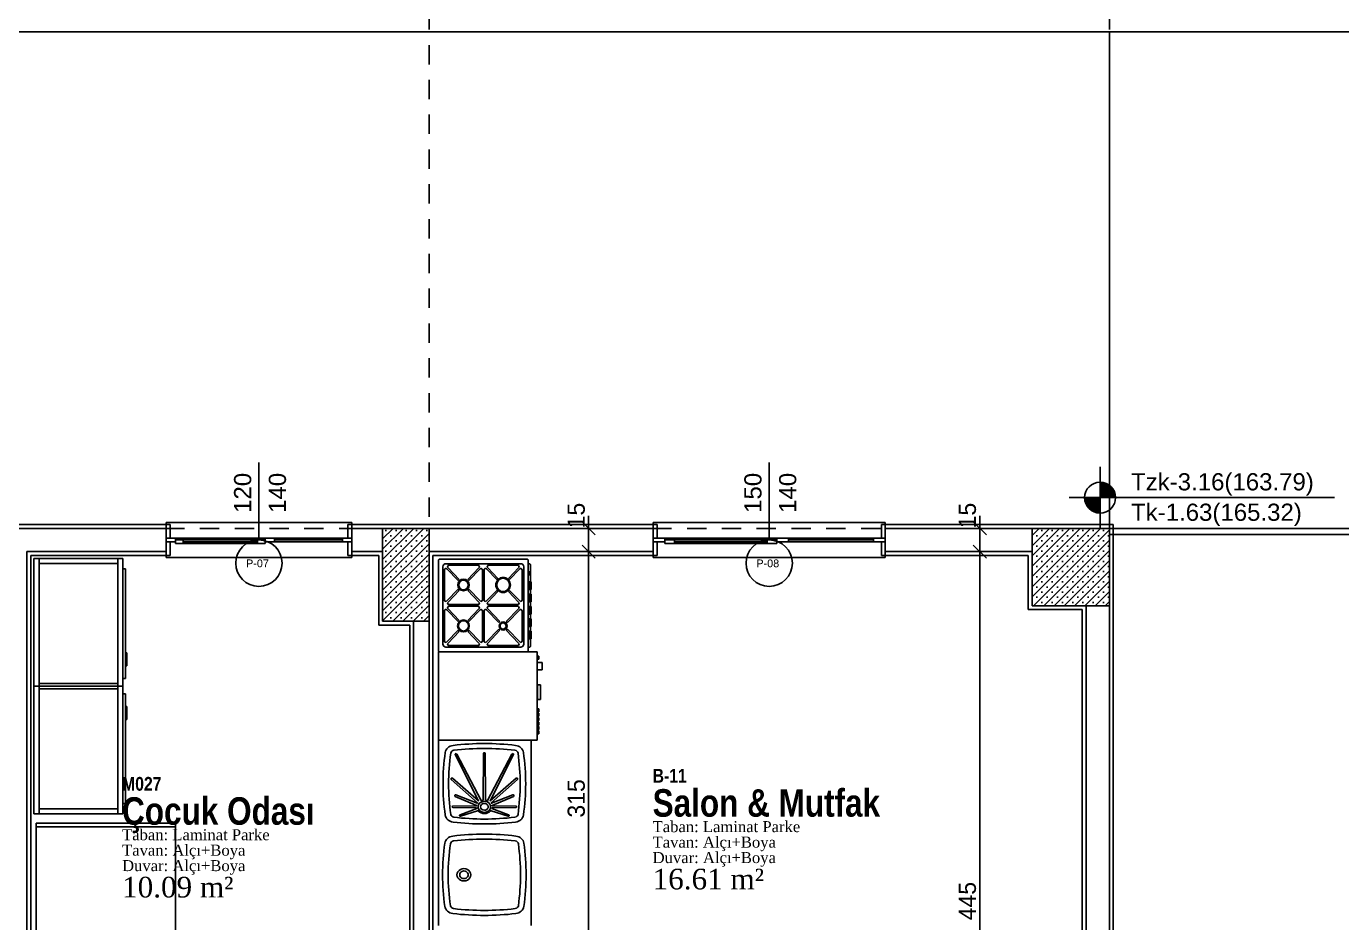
# Model space of a CAD drawing. Header units: metres. Extents: x -220 to 294, y -29 to 18.
# Drawn here: x -106.04 to -97.53, y 5.95 to 11.75 of the extents above; entities that cross this region are included whole.
import ezdxf

# ---------------------------------------------------------------- set-up
doc = ezdxf.new("R2010")
doc.units = ezdxf.units.M
doc.header["$MEASUREMENT"] = 0
doc.linetypes.add('HIDDEN2', pattern=[0.1875, 0.125, -0.0625])
for name, color, linetype in [('Aks', 7, 'Continuous'), ('Cizgi', 7, 'Continuous'), ('Duvar', 7, 'Continuous'), ('Kapi_Pencere', 7, 'Continuous'), ('Kolon', 7, 'Continuous'), ('Korkuluk', 7, 'Continuous'), ('Kutuphane', 7, 'Continuous'), ('Mahal', 7, 'Continuous'), ('Mahal_Kenari', 7, 'Continuous'), ('Olculendirme', 7, 'Continuous'), ('Standart', 7, 'Continuous')]:
    doc.layers.add(name, color=color, linetype=linetype)
doc.styles.add('arial_1_18', font='arial.ttf', dxfattribs={"height": 0.2})
doc.styles.add('comic sans ms_1_18', font='comic.ttf', dxfattribs={"height": 0.2})
doc.styles.add('swis721 cn btbold_1_18', font='swisscb.ttf', dxfattribs={"height": 0.2})
doc.styles.add('times new roman tur_1_18', font='times.ttf', dxfattribs={"height": 0.2})

msp = doc.modelspace()

# ---------------------------------------------------------------- hatches: boundary and pattern name
at = {"layer": 'Kolon', "linetype": 'Continuous', "lineweight": -3}
h = msp.add_hatch(dxfattribs=at)
h.set_pattern_fill('SACNCR', color=47, scale=0.5, style=0)
h.paths.add_polyline_path([(-103.433, 7.9), (-103.733, 7.9), (-103.733, 8.5), (-103.433, 8.5)])
h = msp.add_hatch(dxfattribs=at)
h.set_pattern_fill('SACNCR', color=47, scale=0.5, style=0)
h.paths.add_polyline_path([(-99.0342, 8.5), (-99.0342, 8), (-99.5342, 8), (-99.5342, 8.5)])
at = {"layer": 'Standart', "linetype": 'Continuous', "lineweight": -3}
for points in [[(-98.9941, 8.6988), (-98.9948, 8.71), (-98.9967, 8.7211), (-98.9998, 8.7319), (-99.004, 8.7422), (-99.0095, 8.752), (-99.016, 8.7612), (-99.0234, 8.7695), (-99.0318, 8.777), (-99.0409, 8.7835), (-99.0508, 8.7889), (-99.0611, 8.7932), (-99.0719, 8.7963), (-99.0829, 8.7982), (-99.0941, 8.7988), (-99.0941, 8.6988)], [(-99.1941, 8.6988), (-99.1935, 8.6876), (-99.1916, 8.6766), (-99.1885, 8.6658), (-99.1842, 8.6554), (-99.1788, 8.6456), (-99.1723, 8.6365), (-99.1649, 8.6281), (-99.1565, 8.6206), (-99.1473, 8.6142), (-99.1375, 8.6087), (-99.1272, 8.6044), (-99.1164, 8.6013), (-99.1053, 8.5995), (-99.0941, 8.5988), (-99.0941, 8.6988)]]:
    msp.add_hatch(color=216, dxfattribs=at).paths.add_polyline_path(points)

# ---------------------------------------------------------------- linework, layer by layer
at = {"layer": 'Aks', "color": 248, "linetype": 'HIDDEN2', "lineweight": -3}
for points in [[(-103.433, -3.575), (-103.433, 12.0099)], [(-99.0342, -3.575), (-99.0342, 12.0099)], [(-114.1398, 8.5), (-94.6957, 8.5)]]:
    msp.add_lwpolyline(points, dxfattribs=at)
at = {"layer": 'Cizgi', "color": 118, "linetype": 'Continuous', "lineweight": -3}
msp.add_lwpolyline([(-99.0342, 8.5), (-94.5966, 8.5)], dxfattribs=at)
at = {"layer": 'Duvar', "color": 166, "linetype": 'Continuous', "lineweight": -3}
for points in [[(-113.183, 11.7099), (-99.0342, 11.7099)], [(-99.0342, 11.7099), (-94.8466, 11.7099)], [(-106.183, 8.5), (-105.133, 8.5)], [(-105.133, 8.5), (-105.133, 8.35)], [(-103.933, 8.5), (-103.733, 8.5)], [(-103.933, 8.35), (-103.933, 8.5)], [(-103.433, 8.5), (-101.9836, 8.5)], [(-101.9836, 8.5), (-101.9836, 8.35)], [(-100.4836, 8.5), (-99.5342, 8.5)], [(-100.4836, 8.35), (-100.4836, 8.5)], [(-106.033, 4.5), (-106.033, 8.35)], [(-106.033, 8.35), (-105.133, 8.35)], [(-103.933, 8.35), (-103.733, 8.35)], [(-103.433, 8.35), (-101.9836, 8.35)], [(-100.4836, 8.35), (-99.5342, 8.35)], [(-99.1842, 3.9), (-99.1842, 8)], [(-99.0342, 3.8), (-99.0342, 8)], [(-103.533, 5.05), (-103.533, 7.9)], [(-103.433, 5.2), (-103.433, 7.9)]]:
    msp.add_lwpolyline(points, dxfattribs=at)
at = {"layer": 'Duvar', "color": 187, "linetype": 'Continuous', "lineweight": -3}
for points in [[(-105.133, 8.525), (-106.183, 8.525)], [(-105.133, 8.525), (-105.108, 8.525)], [(-105.108, 8.525), (-105.108, 8.4363)], [(-103.933, 8.525), (-103.958, 8.525)], [(-103.958, 8.525), (-103.958, 8.4363)], [(-103.7581, 8.525), (-103.933, 8.525)], [(-101.9836, 8.525), (-103.4079, 8.525)], [(-101.9836, 8.525), (-101.9586, 8.525)], [(-101.9586, 8.525), (-101.9586, 8.4363)], [(-100.4836, 8.525), (-100.5086, 8.525)], [(-100.5086, 8.525), (-100.5086, 8.4363)], [(-99.5593, 8.525), (-100.4836, 8.525)], [(-105.108, 8.325), (-105.108, 8.4138)], [(-103.958, 8.325), (-103.958, 8.4138)], [(-101.9586, 8.325), (-101.9586, 8.4138)], [(-100.5086, 8.325), (-100.5086, 8.4138)], [(-106.008, 4.525), (-106.008, 8.325)], [(-106.008, 8.325), (-105.133, 8.325)], [(-105.133, 8.325), (-105.108, 8.325)], [(-103.933, 8.325), (-103.958, 8.325)], [(-103.933, 8.325), (-103.7581, 8.325)], [(-103.4079, 8.325), (-101.9836, 8.325)], [(-101.9836, 8.325), (-101.9586, 8.325)], [(-100.4836, 8.325), (-100.5086, 8.325)], [(-100.4836, 8.325), (-99.5593, 8.325)], [(-99.2092, 7.9749), (-99.2092, 3.925)], [(-99.0092, 3.8), (-99.0092, 7.9749)], [(-103.558, 7.8749), (-103.558, 5.05)], [(-103.408, 5.225), (-103.408, 7.8749)]]:
    msp.add_lwpolyline(points, dxfattribs=at)
at = {"layer": 'Kapi_Pencere', "color": 98, "linetype": 'Continuous', "lineweight": -3}
for points in [[(-104.533, 8.925), (-104.533, 8.425)], [(-101.2336, 8.925), (-101.2336, 8.425)], [(-105.133, 8.4363), (-105.133, 8.5375)], [(-105.133, 8.5375), (-103.933, 8.5375)], [(-103.933, 8.4363), (-103.933, 8.5375)], [(-101.9836, 8.4363), (-101.9836, 8.5375)], [(-101.9836, 8.5375), (-100.4836, 8.5375)], [(-100.4836, 8.4363), (-100.4836, 8.5375)], [(-105.133, 8.4363), (-105.073, 8.4363)], [(-105.133, 8.4138), (-105.133, 8.4363)], [(-105.073, 8.4363), (-104.493, 8.4363)], [(-105.073, 8.425), (-105.073, 8.4363)], [(-105.073, 8.4363), (-105.073, 8.4138)], [(-105.073, 8.4138), (-105.073, 8.425)], [(-105.073, 8.425), (-105.023, 8.425)], [(-105.073, 8.4025), (-105.073, 8.425)], [(-105.023, 8.425), (-104.543, 8.425)], [(-105.023, 8.4175), (-105.023, 8.425)], [(-105.023, 8.425), (-105.023, 8.4025)], [(-104.543, 8.425), (-104.493, 8.425)], [(-104.543, 8.4175), (-104.543, 8.425)], [(-104.543, 8.425), (-104.543, 8.4025)], [(-104.493, 8.4363), (-104.433, 8.4363)], [(-104.493, 8.425), (-104.493, 8.4363)], [(-104.493, 8.4363), (-104.493, 8.4138)], [(-104.493, 8.4138), (-104.493, 8.425)], [(-104.493, 8.4025), (-104.493, 8.425)], [(-104.433, 8.4363), (-103.993, 8.4363)], [(-104.433, 8.4325), (-104.433, 8.4363)], [(-104.433, 8.4138), (-104.433, 8.4363)], [(-104.433, 8.4325), (-104.433, 8.4175)], [(-104.433, 8.425), (-103.993, 8.425)], [(-103.993, 8.4363), (-103.933, 8.4363)], [(-103.993, 8.4325), (-103.993, 8.4363)], [(-103.993, 8.4363), (-103.993, 8.4138)], [(-103.993, 8.4175), (-103.993, 8.4325)], [(-103.933, 8.4138), (-103.933, 8.4363)], [(-101.9836, 8.4363), (-101.9086, 8.4363)], [(-101.9836, 8.4138), (-101.9836, 8.4363)], [(-101.9086, 8.4363), (-101.1836, 8.4363)], [(-101.9086, 8.425), (-101.9086, 8.4363)], [(-101.9086, 8.4363), (-101.9086, 8.4138)], [(-101.9086, 8.4138), (-101.9086, 8.425)], [(-101.9086, 8.425), (-101.8461, 8.425)], [(-101.9086, 8.4025), (-101.9086, 8.425)], [(-101.8461, 8.425), (-101.2461, 8.425)], [(-101.8461, 8.4175), (-101.8461, 8.425)], [(-101.8461, 8.425), (-101.8461, 8.4025)], [(-101.2461, 8.425), (-101.1836, 8.425)], [(-101.2461, 8.4175), (-101.2461, 8.425)], [(-101.2461, 8.425), (-101.2461, 8.4025)], [(-101.1836, 8.4363), (-101.1086, 8.4363)], [(-101.1836, 8.425), (-101.1836, 8.4363)], [(-101.1836, 8.4363), (-101.1836, 8.4138)], [(-101.1836, 8.4138), (-101.1836, 8.425)], [(-101.1836, 8.4025), (-101.1836, 8.425)], [(-101.1086, 8.4363), (-100.5586, 8.4363)], [(-101.1086, 8.4325), (-101.1086, 8.4363)], [(-101.1086, 8.4138), (-101.1086, 8.4363)], [(-101.1086, 8.4325), (-101.1086, 8.4175)], [(-101.1086, 8.425), (-100.5586, 8.425)], [(-100.5586, 8.4363), (-100.4836, 8.4363)], [(-100.5586, 8.4325), (-100.5586, 8.4363)], [(-100.5586, 8.4363), (-100.5586, 8.4138)], [(-100.5586, 8.4175), (-100.5586, 8.4325)], [(-100.4836, 8.4138), (-100.4836, 8.4363)], [(-105.133, 8.4138), (-105.073, 8.4138)], [(-105.133, 8.3125), (-105.133, 8.4138)], [(-105.073, 8.4025), (-105.073, 8.4138)], [(-105.073, 8.4025), (-105.023, 8.4025)], [(-105.023, 8.41), (-105.023, 8.4175)], [(-105.023, 8.4138), (-104.543, 8.4138)], [(-105.023, 8.4025), (-105.023, 8.41)], [(-105.023, 8.4025), (-104.543, 8.4025)], [(-104.543, 8.4175), (-104.543, 8.41)], [(-104.543, 8.4025), (-104.543, 8.41)], [(-104.543, 8.4025), (-104.493, 8.4025)], [(-104.493, 8.4138), (-104.433, 8.4138)], [(-104.493, 8.4025), (-104.493, 8.4138)], [(-104.433, 8.4138), (-104.433, 8.4175)], [(-104.433, 8.4138), (-103.993, 8.4138)], [(-103.993, 8.4138), (-103.993, 8.4175)], [(-103.993, 8.4138), (-103.933, 8.4138)], [(-103.933, 8.3125), (-103.933, 8.4138)], [(-101.9836, 8.4138), (-101.9086, 8.4138)], [(-101.9836, 8.3125), (-101.9836, 8.4138)], [(-101.9086, 8.4025), (-101.9086, 8.4138)], [(-101.9086, 8.4025), (-101.8461, 8.4025)], [(-101.8461, 8.41), (-101.8461, 8.4175)], [(-101.8461, 8.4138), (-101.2461, 8.4138)], [(-101.8461, 8.4025), (-101.8461, 8.41)], [(-101.8461, 8.4025), (-101.2461, 8.4025)], [(-101.2461, 8.4175), (-101.2461, 8.41)], [(-101.2461, 8.4025), (-101.2461, 8.41)], [(-101.2461, 8.4025), (-101.1836, 8.4025)], [(-101.1836, 8.4138), (-101.1086, 8.4138)], [(-101.1836, 8.4025), (-101.1836, 8.4138)], [(-101.1086, 8.4138), (-101.1086, 8.4175)], [(-101.1086, 8.4138), (-100.5586, 8.4138)], [(-100.5586, 8.4138), (-100.5586, 8.4175)], [(-100.5586, 8.4138), (-100.4836, 8.4138)], [(-100.4836, 8.3125), (-100.4836, 8.4138)], [(-105.133, 8.3125), (-103.933, 8.3125)], [(-101.9836, 8.3125), (-100.4836, 8.3125)]]:
    msp.add_lwpolyline(points, dxfattribs=at)
for centre in [(-104.533, 8.275), (-101.2336, 8.275)]:
    msp.add_circle(centre, 0.15, dxfattribs=at)
at = {"layer": 'Kolon', "color": 187, "linetype": 'Continuous', "lineweight": -3}
for points in [[(-103.7581, 8.5251), (-103.4079, 8.5251)], [(-103.7581, 8.525), (-103.7581, 8.5251)], [(-103.4079, 8.5251), (-103.4079, 8.525)], [(-99.5593, 8.5251), (-99.0091, 8.5251)], [(-99.5593, 8.525), (-99.5593, 8.5251)], [(-99.0091, 8.5251), (-99.0091, 7.9749)], [(-103.7581, 7.8749), (-103.7581, 8.325)], [(-103.4079, 8.325), (-103.4079, 7.8749)], [(-99.5593, 7.9749), (-99.5593, 8.325)], [(-99.2092, 7.9749), (-99.5593, 7.9749)], [(-99.0091, 7.9749), (-99.0092, 7.9749)], [(-103.558, 7.8749), (-103.7581, 7.8749)], [(-103.4079, 7.8749), (-103.408, 7.8749)]]:
    msp.add_lwpolyline(points, dxfattribs=at)
at = {"layer": 'Kolon', "color": 177, "linetype": 'Continuous', "lineweight": -3}
for points in [[(-103.733, 7.9), (-103.733, 8.5)], [(-103.733, 8.5), (-103.433, 8.5)], [(-103.433, 8.5), (-103.433, 7.9)], [(-99.5342, 8), (-99.5342, 8.5)], [(-99.5342, 8.5), (-99.0342, 8.5)], [(-99.0342, 8.5), (-99.0342, 8)], [(-99.0342, 8), (-99.5342, 8)], [(-103.433, 7.9), (-103.733, 7.9)]]:
    msp.add_lwpolyline(points, dxfattribs=at)
at = {"layer": 'Korkuluk', "color": 97, "linetype": 'Continuous', "lineweight": -3}
for points in [[(-99.0342, 8.5), (-95.6716, 8.5)], [(-99.0342, 8.46), (-99.0342, 8.5)], [(-99.0342, 8.46), (-95.6716, 8.46)]]:
    msp.add_lwpolyline(points, dxfattribs=at)
at = {"layer": 'Kutuphane', "color": 253, "linetype": 'Continuous', "lineweight": -3}
for points in [[(-105.9548, 8.3048), (-105.9877, 8.3048)], [(-105.9877, 8.3048), (-105.9877, 7.4798)], [(-105.4452, 8.3048), (-105.9548, 8.3048)], [(-105.9548, 8.3048), (-105.9548, 8.2718)], [(-105.9548, 8.3048), (-105.9548, 7.4798)], [(-105.4452, 8.2718), (-105.9548, 8.2718)], [(-105.9548, 7.4963), (-105.9548, 8.2718)], [(-105.4452, 8.2718), (-105.4452, 8.3048)], [(-105.4452, 7.4798), (-105.4452, 8.3048)], [(-105.4124, 8.3048), (-105.4452, 8.3048)], [(-105.4452, 8.2718), (-105.4452, 7.4963)], [(-105.4124, 7.4798), (-105.4124, 8.3048)], [(-103.3725, 8.2967), (-103.3677, 8.3017)], [(-103.3725, 7.7067), (-103.3725, 8.2967)], [(-103.3677, 8.3017), (-102.7967, 8.3017)], [(-103.3435, 7.7517), (-103.3435, 8.2517)], [(-103.3241, 8.2717), (-102.8403, 8.2717)], [(-103.3036, 8.2617), (-103.1172, 8.2617)], [(-103.0471, 8.2617), (-102.8608, 8.2617)], [(-102.8209, 7.7517), (-102.8209, 8.2517)], [(-102.7967, 8.3017), (-102.7919, 8.2967)], [(-102.7919, 7.7067), (-102.7919, 8.2967)], [(-102.7919, 8.2717), (-102.7814, 8.2717)], [(-102.7765, 8.2667), (-102.7814, 8.2717)], [(-102.7765, 8.1548), (-102.7765, 8.2667)], [(-105.3959, 8.2388), (-105.4124, 8.2388)], [(-105.4124, 8.2388), (-105.4124, 7.5293)], [(-105.3959, 7.5293), (-105.3959, 8.2388)], [(-103.3338, 8.0379), (-103.3338, 8.2305)], [(-103.2446, 8.1625), (-103.3173, 8.2376)], [(-103.2378, 8.1696), (-103.3104, 8.2447)], [(-103.2378, 8.1696), (-103.2446, 8.1625)], [(-103.1104, 8.2447), (-103.183, 8.1696)], [(-103.1762, 8.1625), (-103.183, 8.1696)], [(-103.1035, 8.2376), (-103.1762, 8.1625)], [(-103.087, 8.0379), (-103.087, 8.2305)], [(-103.0774, 8.0379), (-103.0774, 8.2305)], [(-102.995, 8.1696), (-103.0608, 8.2376)], [(-102.9882, 8.1767), (-103.054, 8.2447)], [(-102.995, 8.1696), (-102.9882, 8.1767)], [(-102.9197, 8.1767), (-102.8539, 8.2447)], [(-102.9129, 8.1696), (-102.9197, 8.1767)], [(-102.9129, 8.1696), (-102.8471, 8.2376)], [(-102.8306, 8.0379), (-102.8306, 8.2305)], [(-102.7919, 8.2198), (-102.7814, 8.2198)], [(-102.7919, 8.1998), (-102.7814, 8.1998)], [(-102.7814, 8.1998), (-102.7814, 8.2198)], [(-103.2446, 8.1059), (-103.3173, 8.0309)], [(-103.2378, 8.0989), (-103.3104, 8.0238)], [(-103.2378, 8.0989), (-103.2446, 8.1059)], [(-103.1762, 8.1059), (-103.183, 8.0989)], [(-103.1104, 8.0238), (-103.183, 8.0989)], [(-103.1035, 8.0309), (-103.1762, 8.1059)], [(-103.0608, 8.0309), (-102.995, 8.0989)], [(-103.054, 8.0238), (-102.9882, 8.0918)], [(-102.9882, 8.0918), (-102.995, 8.0989)], [(-102.9197, 8.0918), (-102.9129, 8.0989)], [(-102.8539, 8.0238), (-102.9197, 8.0918)], [(-102.8471, 8.0309), (-102.9129, 8.0989)], [(-102.7919, 8.1548), (-102.7725, 8.1548)], [(-102.7919, 8.1048), (-102.7725, 8.1048)], [(-102.787, 8.1048), (-102.787, 8.1548)], [(-102.7822, 8.1048), (-102.7822, 8.1548)], [(-102.7765, 8.0748), (-102.7765, 8.1048)], [(-102.7725, 8.1048), (-102.7725, 8.1548)], [(-103.3036, 8.0067), (-103.1172, 8.0067)], [(-103.3036, 7.9967), (-103.1172, 7.9967)], [(-103.0471, 8.0067), (-102.8608, 8.0067)], [(-103.0471, 7.9967), (-102.8608, 7.9967)], [(-102.7919, 8.0748), (-102.7725, 8.0748)], [(-102.7919, 8.0248), (-102.7725, 8.0248)], [(-102.7919, 7.9948), (-102.7725, 7.9948)], [(-102.787, 8.0248), (-102.787, 8.0748)], [(-102.787, 7.9448), (-102.787, 7.9948)], [(-102.7822, 8.0248), (-102.7822, 8.0748)], [(-102.7822, 7.9448), (-102.7822, 7.9948)], [(-102.7765, 7.9948), (-102.7765, 8.0248)], [(-102.7725, 8.0248), (-102.7725, 8.0748)], [(-102.7725, 7.9448), (-102.7725, 7.9948)], [(-103.3338, 7.7729), (-103.3338, 7.9655)], [(-103.3173, 7.9726), (-103.2446, 7.8975)], [(-103.3104, 7.9797), (-103.2378, 7.9046)], [(-103.183, 7.9046), (-103.1104, 7.9797)], [(-103.1762, 7.8975), (-103.1035, 7.9726)], [(-103.087, 7.7729), (-103.087, 7.9655)], [(-103.0774, 7.7729), (-103.0774, 7.9655)], [(-102.9813, 7.8904), (-103.0608, 7.9726)], [(-102.9745, 7.8975), (-103.054, 7.9797)], [(-102.9334, 7.8975), (-102.8539, 7.9797)], [(-102.9266, 7.8904), (-102.8471, 7.9726)], [(-102.8306, 7.7729), (-102.8306, 7.9655)], [(-102.7919, 7.9448), (-102.7725, 7.9448)], [(-102.7919, 7.9148), (-102.7725, 7.9148)], [(-102.787, 7.8648), (-102.787, 7.9148)], [(-102.7822, 7.8648), (-102.7822, 7.9148)], [(-102.7765, 7.9148), (-102.7765, 7.9448)], [(-102.7725, 7.8648), (-102.7725, 7.9148)], [(-103.3173, 7.7659), (-103.2446, 7.8409)], [(-103.3104, 7.7588), (-103.2378, 7.8339)], [(-103.2446, 7.8975), (-103.2378, 7.9046)], [(-103.2446, 7.8409), (-103.2378, 7.8339)], [(-103.183, 7.9046), (-103.1762, 7.8975)], [(-103.183, 7.8339), (-103.1762, 7.8409)], [(-103.183, 7.8339), (-103.1104, 7.7588)], [(-103.1762, 7.8409), (-103.1035, 7.7659)], [(-103.0608, 7.7659), (-102.9813, 7.848)], [(-103.054, 7.7588), (-102.9745, 7.8409)], [(-102.9813, 7.8904), (-102.9745, 7.8975)], [(-102.9745, 7.8409), (-102.9813, 7.848)], [(-102.9266, 7.8904), (-102.9334, 7.8975)], [(-102.9334, 7.8409), (-102.9266, 7.848)], [(-102.8539, 7.7588), (-102.9334, 7.8409)], [(-102.8471, 7.7659), (-102.9266, 7.848)], [(-102.7919, 7.8648), (-102.7725, 7.8648)], [(-102.7919, 7.8348), (-102.7725, 7.8348)], [(-102.787, 7.7848), (-102.787, 7.8348)], [(-102.7822, 7.7848), (-102.7822, 7.8348)], [(-102.7765, 7.8348), (-102.7765, 7.8648)], [(-102.7725, 7.7848), (-102.7725, 7.8348)], [(-103.3036, 7.7417), (-103.1172, 7.7417)], [(-103.0471, 7.7417), (-102.8608, 7.7417)], [(-102.7919, 7.7848), (-102.7725, 7.7848)], [(-102.7765, 7.7367), (-102.7765, 7.7848)], [(-105.3877, 7.6943), (-105.3959, 7.6943)], [(-105.3959, 7.6943), (-105.3959, 7.6118)], [(-105.3877, 7.6118), (-105.3877, 7.6943)], [(-103.3725, 7.7067), (-103.3677, 7.7017)], [(-103.3725, 7.7017), (-102.733, 7.7017)], [(-103.3725, 7.7017), (-103.3725, 7.1317)], [(-103.3677, 7.7017), (-102.7967, 7.7017)], [(-103.3241, 7.7317), (-102.8403, 7.7317)], [(-102.7919, 7.7067), (-102.7967, 7.7017)], [(-102.7919, 7.7317), (-102.7814, 7.7317)], [(-102.7814, 7.7317), (-102.7765, 7.7367)], [(-102.733, 7.7017), (-102.733, 7.1317)], [(-102.7329, 7.6739), (-102.7227, 7.6739)], [(-102.7329, 7.6739), (-102.7329, 7.6549)], [(-102.7329, 7.6549), (-102.7227, 7.6549)], [(-102.7227, 7.6739), (-102.7227, 7.6549)], [(-105.3877, 7.6118), (-105.3959, 7.6118)], [(-102.733, 7.6318), (-102.7025, 7.6318)], [(-102.733, 7.5844), (-102.7025, 7.5844)], [(-102.7025, 7.6318), (-102.7025, 7.5844)], [(-105.4452, 7.4963), (-105.9548, 7.4963)], [(-105.9548, 7.4963), (-105.9548, 7.4633)], [(-105.4452, 7.4633), (-105.4452, 7.4963)], [(-105.3959, 7.5293), (-105.4124, 7.5293)], [(-102.7329, 7.4879), (-102.7126, 7.4879)], [(-102.7329, 7.4879), (-102.7329, 7.3929)], [(-102.7126, 7.4879), (-102.7126, 7.3929)], [(-105.9548, 7.4798), (-105.9877, 7.4798)], [(-105.9877, 7.4798), (-105.9877, 6.6548)], [(-105.4452, 7.4798), (-105.9548, 7.4798)], [(-105.9548, 7.4798), (-105.9548, 6.6548)], [(-105.9548, 7.4633), (-105.4452, 7.4633)], [(-105.9548, 6.6878), (-105.9548, 7.4633)], [(-105.4452, 6.6548), (-105.4452, 7.4798)], [(-105.4124, 7.4798), (-105.4452, 7.4798)], [(-105.4452, 7.4633), (-105.4452, 6.6878)], [(-105.4124, 6.6548), (-105.4124, 7.4798)], [(-105.3959, 7.4303), (-105.4124, 7.4303)], [(-105.4124, 7.4303), (-105.4124, 6.7208)], [(-105.3959, 6.7208), (-105.3959, 7.4303)], [(-105.3877, 7.3478), (-105.3959, 7.3478)], [(-105.3959, 7.3478), (-105.3959, 7.2653)], [(-105.3877, 7.2653), (-105.3877, 7.3478)], [(-102.7329, 7.3929), (-102.7126, 7.3929)], [(-102.7329, 7.3329), (-102.7227, 7.3329)], [(-102.7329, 7.3329), (-102.7329, 7.3139)], [(-102.7227, 7.3329), (-102.7227, 7.3139)], [(-105.3877, 7.2653), (-105.3959, 7.2653)], [(-102.7329, 7.3139), (-102.7227, 7.3139)], [(-102.7329, 7.3044), (-102.7227, 7.3044)], [(-102.7329, 7.3044), (-102.7329, 7.2854)], [(-102.7329, 7.2854), (-102.7227, 7.2854)], [(-102.7329, 7.2759), (-102.7329, 7.2569)], [(-102.7329, 7.2759), (-102.7227, 7.2759)], [(-102.7329, 7.2569), (-102.7227, 7.2569)], [(-102.7329, 7.2474), (-102.7329, 7.2284)], [(-102.7329, 7.2474), (-102.7227, 7.2474)], [(-102.7227, 7.3044), (-102.7227, 7.2854)], [(-102.7227, 7.2759), (-102.7227, 7.2569)], [(-102.7227, 7.2474), (-102.7227, 7.2284)], [(-102.7329, 7.2284), (-102.7227, 7.2284)], [(-102.7329, 7.2189), (-102.7329, 7.1999)], [(-102.7329, 7.2189), (-102.7227, 7.2189)], [(-102.7329, 7.1999), (-102.7227, 7.1999)], [(-102.7329, 7.1904), (-102.7227, 7.1904)], [(-102.7329, 7.1904), (-102.7329, 7.1714)], [(-102.7329, 7.1714), (-102.7227, 7.1714)], [(-102.7227, 7.2189), (-102.7227, 7.1999)], [(-102.7227, 7.1904), (-102.7227, 7.1714)], [(-103.3725, 5.9317), (-103.3725, 7.1317)], [(-103.3725, 7.1317), (-102.7725, 7.1317)], [(-103.3725, 7.1317), (-102.733, 7.1317)], [(-102.7725, 7.1317), (-102.7725, 5.9317)], [(-103.1128, 6.7392), (-103.2638, 7.037)], [(-103.2541, 7.041), (-103.0964, 6.7414)], [(-103.0835, 6.7443), (-103.0808, 7.045)], [(-103.0675, 6.7443), (-103.0701, 7.045)], [(-102.8969, 7.041), (-103.0546, 6.7414)], [(-103.0381, 6.7392), (-102.8871, 7.037)], [(-103.1206, 6.7247), (-103.2891, 6.8772)], [(-103.2816, 6.884), (-103.1138, 6.7386)], [(-102.8694, 6.884), (-103.0372, 6.7386)], [(-103.0304, 6.7247), (-102.8619, 6.8772)], [(-105.3959, 6.7208), (-105.4124, 6.7208)], [(-103.2643, 6.7675), (-103.126, 6.709)], [(-103.2599, 6.7762), (-103.1219, 6.723)], [(-102.891, 6.7762), (-103.029, 6.723)], [(-102.8866, 6.7675), (-103.0249, 6.709)], [(-105.9548, 6.6548), (-105.9877, 6.6548)], [(-105.4452, 6.6878), (-105.9548, 6.6878)], [(-105.9548, 6.6878), (-105.9548, 6.6548)], [(-105.4452, 6.6548), (-105.9548, 6.6548)], [(-105.4452, 6.6548), (-105.4452, 6.6878)], [(-105.4124, 6.6548), (-105.4452, 6.6548)], [(-103.1265, 6.707), (-103.2788, 6.7046)], [(-103.2788, 6.6951), (-103.1252, 6.6927)], [(-103.1244, 6.688), (-103.2326, 6.6482)], [(-103.2288, 6.6393), (-103.1201, 6.6743)], [(-102.9222, 6.6393), (-103.0309, 6.6743)], [(-103.0265, 6.688), (-102.9183, 6.6482)], [(-102.8722, 6.6951), (-103.0257, 6.6927)], [(-103.0244, 6.707), (-102.8722, 6.7046)], [(-105.973, 6.595), (-105.073, 6.595)], [(-105.973, 6.5693), (-105.973, 6.595)], [(-105.973, 6.5693), (-105.973, 4.6206)], [(-105.073, 6.5693), (-105.973, 6.5693)], [(-105.073, 6.595), (-105.073, 6.5693)], [(-105.073, 4.6206), (-105.073, 6.5693)]]:
    msp.add_lwpolyline(points, dxfattribs=at)
for centre, major_axis, ratio, start_param, end_param in [((-103.3241, 8.2517), (0, 0.02), 0.967742, 0, 1.570796), ((-103.3036, 8.2517), (0, 0.01), 0.967742, 0, 2.356194), ((-103.1172, 8.2517), (0, 0.01), 0.967742, 3.926991, 6.283185), ((-103.0471, 8.2517), (0, 0.01), 0.967742, 0, 2.356194), ((-102.8608, 8.2517), (0, 0.01), 0.967742, 3.926991, 6.283185), ((-102.8403, 8.2517), (0, 0.02), 0.967742, -1.570796, 0), ((-103.3241, 8.2305), (0, 0.01), 0.967742, -0.785398, 1.570796), ((-103.0967, 8.2305), (0, 0.01), 0.967742, -1.570796, 0.785398), ((-103.0677, 8.2305), (0, 0.01), 0.967742, -0.785398, 1.570796), ((-102.8403, 8.2305), (0, 0.01), 0.967742, -1.570796, 0.785398), ((-103.3241, 8.0379), (0, 0.01), 0.967742, 1.570796, 3.926991), ((-103.3036, 8.0167), (0, 0.01), 0.967742, 0.785398, 3.141593), ((-103.3036, 7.9867), (0, 0.01), 0.967742, 0, 2.356194), ((-103.1172, 8.0167), (0, 0.01), 0.967742, 3.141593, 5.497787), ((-103.1172, 7.9867), (0, 0.01), 0.967742, 3.926991, 6.283185), ((-103.0967, 8.0379), (0, 0.01), 0.967742, 2.356194, 4.712389), ((-103.0677, 8.0379), (0, 0.01), 0.967742, 1.570796, 3.926991), ((-103.0471, 8.0167), (0, 0.01), 0.967742, 0.785398, 3.141593), ((-103.0471, 7.9867), (0, 0.01), 0.967742, 0, 2.356194), ((-102.8608, 8.0167), (0, 0.01), 0.967742, 3.141593, 5.497787), ((-102.8608, 7.9867), (0, 0.01), 0.967742, 3.926991, 6.283185), ((-102.8403, 8.0379), (0, 0.01), 0.967742, 2.356194, 4.712389), ((-103.3241, 7.9655), (0, 0.01), 0.967742, -0.785398, 1.570796), ((-103.0967, 7.9655), (0, 0.01), 0.967742, -1.570796, 0.785398), ((-103.0677, 7.9655), (0, 0.01), 0.967742, -0.785398, 1.570796), ((-102.8403, 7.9655), (0, 0.01), 0.967742, -1.570796, 0.785398), ((-103.3241, 7.7517), (0, 0.02), 0.967742, 1.570796, 3.141593), ((-103.3241, 7.7729), (0, 0.01), 0.967742, 1.570796, 3.926991), ((-103.3036, 7.7517), (0, 0.01), 0.967742, 0.785398, 3.141593), ((-103.1172, 7.7517), (0, 0.01), 0.967742, 3.141593, 5.497787), ((-103.0967, 7.7729), (0, 0.01), 0.967742, 2.356194, 4.712389), ((-103.0677, 7.7729), (0, 0.01), 0.967742, 1.570796, 3.926991), ((-103.0471, 7.7517), (0, 0.01), 0.967742, 0.785398, 3.141593), ((-102.8608, 7.7517), (0, 0.01), 0.967742, 3.141593, 5.497787), ((-102.8403, 7.7729), (0, 0.01), 0.967742, 2.356194, 4.712389), ((-102.8403, 7.7517), (0, 0.02), 0.967742, 3.141593, 4.712389), ((-103.2696, 7.0442), (-0.0594, 0), 0.893126, -1.437115, -0.126354), ((-103.2696, 7.0442), (-0.0238, 0), 0.893126, -1.437115, -0.126354), ((-103.0755, 5.7553), (-1.5155, 0), 0.893126, -1.704478, -1.437115), ((-103.0755, 5.7553), (-1.4799, 0), 0.893126, -1.704478, -1.437115), ((-102.8814, 7.0442), (-0.0238, 0), 0.893126, -3.015239, -1.704478), ((-102.8814, 7.0442), (-0.0594, 0), 0.893126, -3.015239, -1.704478), ((-101.5481, 6.8489), (-1.7947, 0), 0.893126, -0.126354, 0.126354), ((-101.5481, 6.8489), (-1.759, 0), 0.893126, -0.126354, 0.126354), ((-103.2589, 7.039), (-0.00535, 0), 0.893126, -2.70215, 0.420725), ((-103.0755, 7.045), (-0.00535, 0), 0.893126, -1.570796, -0.011103), ((-103.0755, 7.045), (-0.00535, 0), 0.893126, -3.130489, -1.570796), ((-102.892, 7.039), (-0.00535, 0), 0.893126, 2.720867, 5.843743), ((-104.6029, 6.8489), (-1.759, 0), 0.893126, 3.015239, 3.267946), ((-104.6029, 6.8489), (-1.7947, 0), 0.893126, 3.015239, 3.267946), ((-103.2853, 6.8806), (-0.00535, 0), 0.893126, -2.341033, 0.777163), ((-102.8657, 6.8806), (-0.00535, 0), 0.893126, 2.364429, 5.482626), ((-103.262, 6.7718), (-0.00535, 0), 0.893126, -1.978126, 1.128937), ((-103.1214, 6.724), (-0.0012, 0), 0.893126, 1.163467, 3.920292), ((-103.0755, 6.6999), (-0.0401, 0), 0.893126, -1.570796, 1.570796), ((-103.1134, 6.739), (-0.0006, 0), 0.893126, 0.80056, 3.566885), ((-103.0755, 6.6999), (-0.0246, 0), 0.893126, -1.570796, 1.570796), ((-103.0942, 6.7423), (-0.0024, 0), 0.893126, 0.439443, 1.946785), ((-103.0755, 6.6999), (-0.0487, 0), 0.893126, -1.369833, -1.194807), ((-103.0856, 6.7443), (-0.00214, 0), 0.893126, 1.771759, 3.130489), ((-103.0755, 6.6999), (-0.0401, 0), 0.893126, 1.570796, 4.712389), ((-103.0755, 6.6999), (-0.0246, 0), 0.893126, 1.570796, 4.712389), ((-103.0653, 6.7443), (-0.00214, 0), 0.893126, 0.011103, 1.369833), ((-103.0755, 6.6999), (-0.0487, 0), 0.893126, -1.946785, -1.771759), ((-103.0567, 6.7423), (-0.0024, 0), 0.893126, 1.194807, 2.70215), ((-103.0376, 6.739), (-0.0006, 0), 0.893126, -0.425293, 2.341033), ((-103.0295, 6.724), (-0.0012, 0), 0.893126, -0.778699, 1.978126), ((-102.8889, 6.7718), (-0.00535, 0), 0.893126, 2.012655, 5.119719), ((-103.2696, 6.6536), (-0.0594, 0), 0.893126, 0.126354, 1.437115), ((-103.2696, 6.6536), (-0.0238, 0), 0.893126, 0.126354, 1.437115), ((-103.2787, 6.6999), (-0.00535, 0), 0.893126, -1.570796, 1.570796), ((-103.2306, 6.6438), (-0.00535, 0), 0.893126, -1.180071, 1.91661), ((-103.1266, 6.7081), (-0.0012, 0), 0.893126, 1.588008, 4.27053), ((-103.1252, 6.6908), (-0.00214, 0), 0.893126, -2.940845, -1.588008), ((-103.1253, 6.69), (-0.0024, 0), 0.893126, 1.961521, 3.359106), ((-103.0755, 6.6999), (-0.0487, 0), 0.893126, 0.200747, 0.217514), ((-103.1181, 6.6693), (-0.006, 0), 0.893126, -2.463876, -1.224983), ((-103.0755, 6.6999), (-0.0487, 0), 0.893126, 0.677716, 1.570796), ((-103.0755, 6.6999), (-0.0487, 0), 0.893126, 1.570796, 2.463876), ((-103.0329, 6.6693), (-0.006, 0), 0.893126, -1.91661, -0.677716), ((-103.0256, 6.69), (-0.0024, 0), 0.893126, -0.217514, 1.180071), ((-103.0755, 6.6999), (-0.0487, 0), 0.893126, 2.924079, 2.940845), ((-103.0257, 6.6908), (-0.00214, 0), 0.893126, -1.553585, -0.200747), ((-103.0244, 6.7081), (-0.0012, 0), 0.893126, -1.128937, 1.553585), ((-102.9204, 6.6438), (-0.00535, 0), 0.893126, 1.224983, 4.321664), ((-102.8814, 6.6536), (-0.0238, 0), 0.893126, 1.704478, 3.015239), ((-102.8814, 6.6536), (-0.0594, 0), 0.893126, 1.704478, 3.015239), ((-102.8722, 6.6999), (-0.00535, 0), 0.893126, 1.570796, 4.712389), ((-103.0755, 7.9425), (-1.5155, 0), 0.893126, 1.437115, 1.704478), ((-103.0755, 7.9425), (-1.4799, 0), 0.893126, 1.437115, 1.704478), ((-101.5327, 6.2604), (-1.8128, 0), 0.893126, -0.126354, 0.126354), ((-103.2715, 6.4577), (-0.06, 0), 0.893126, -1.437115, -0.126354), ((-103.2715, 6.4577), (-0.024, 0), 0.893126, -1.437115, -0.126354), ((-103.0755, 5.1558), (-1.5308, 0), 0.893126, -1.704478, -1.437115), ((-103.0755, 5.1558), (-1.4948, 0), 0.893126, -1.704478, -1.437115), ((-102.8794, 6.4577), (-0.024, 0), 0.893126, -3.015239, -1.704478), ((-102.8794, 6.4577), (-0.06, 0), 0.893126, -3.015239, -1.704478), ((-104.6183, 6.2604), (-1.8128, 0), 0.893126, 3.015239, 3.267946), ((-101.5327, 6.2604), (-1.7768, 0), 0.893126, -0.126354, 0.126354), ((-104.6183, 6.2604), (-1.7768, 0), 0.893126, 3.015239, 3.267946), ((-103.2075, 6.2604), (-0.045, 0), 0.893126, -3.141593, 0), ((-103.2075, 6.2604), (-0.045, 0), 0.893126, 0, 3.141593), ((-103.2075, 6.2604), (-0.0276, 0), 0.893126, -3.141593, 0), ((-103.2075, 6.2604), (-0.0276, 0), 0.893126, 0, 3.141593), ((-103.2715, 6.0632), (-0.06, 0), 0.893126, 0.126354, 1.437115), ((-103.2715, 6.0632), (-0.024, 0), 0.893126, 0.126354, 1.437115), ((-103.0755, 7.365), (-1.4948, 0), 0.893126, 1.437115, 1.704478), ((-102.8794, 6.0632), (-0.024, 0), 0.893126, 1.704478, 3.015239), ((-102.8794, 6.0632), (-0.06, 0), 0.893126, 1.704478, 3.015239), ((-103.0755, 7.365), (-1.5308, 0), 0.893126, 1.437115, 1.704478)]:
    msp.add_ellipse(centre, major_axis=major_axis, ratio=ratio, start_param=start_param, end_param=end_param, dxfattribs=at)
for centre, major_axis in [((-103.2104, 8.1342), (0, 0.0376)), ((-103.2104, 8.1342), (0, 0.0316)), ((-102.954, 8.1342), (0, 0.0488)), ((-102.954, 8.1342), (0, 0.0428)), ((-103.2104, 7.8692), (0, 0.0389)), ((-103.2104, 7.8692), (0, 0.0329)), ((-102.954, 7.8692), (0, 0.0264)), ((-102.954, 7.8692), (0, 0.0204))]:
    msp.add_ellipse(centre, major_axis=major_axis, ratio=0.967742, dxfattribs=at)
at = {"layer": 'Mahal_Kenari', "color": 167, "linetype": 'Continuous', "lineweight": -3}
msp.add_lwpolyline([(-99.0342, 8.5), (-99.0342, 11.7099)], dxfattribs=at)
msp.add_lwpolyline([(-99.0342, 8.5), (-99.0342, 11.7099)], dxfattribs=at)
at = {"layer": 'Olculendirme', "color": 59, "linetype": 'Continuous', "lineweight": -3}
for points in [[(-102.4435, 8.5424), (-102.3586, 8.4576)], [(-99.9143, 8.5424), (-99.8295, 8.4576)], [(-102.4435, 8.3924), (-102.3586, 8.3076)], [(-99.9143, 8.3924), (-99.8295, 8.3076)]]:
    msp.add_lwpolyline(points, dxfattribs=at)
at = {"layer": 'Olculendirme', "color": 47, "linetype": 'Continuous', "lineweight": -3}
for points in [[(-102.4011, -0.28), (-102.4011, 8.58)], [(-99.8719, -0.28), (-99.8719, 8.58)], [(-102.3511, 8.5), (-102.4511, 8.5)], [(-99.8219, 8.5), (-99.9219, 8.5)], [(-102.3511, 8.35), (-102.4511, 8.35)], [(-99.8219, 8.35), (-99.9219, 8.35)]]:
    msp.add_lwpolyline(points, dxfattribs=at)
at = {"layer": 'Standart', "color": 216, "linetype": 'Continuous', "lineweight": -3}
for points in [[(-99.0941, 8.4988), (-99.0941, 8.8988)], [(-99.2941, 8.6988), (-97.5779, 8.6988)]]:
    msp.add_lwpolyline(points, dxfattribs=at)
msp.add_circle((-99.0941, 8.6988), 0.1, dxfattribs=at)

# ---------------------------------------------------------------- texts
at = {"layer": 'Kapi_Pencere', "color": 98, "linetype": 'Continuous', "lineweight": -3, "style": 'arial_1_18'}
for s, p in [('120', (-104.583, 8.6)), ('140', (-104.358, 8.6)), ('150', (-101.2836, 8.6)), ('140', (-101.0586, 8.6))]:
    msp.add_text(s, height=0.11111, rotation=90, dxfattribs=at).set_placement(p)
for s, p in [('P-07', (-104.616, 8.2488)), ('P-08', (-101.3166, 8.2488))]:
    msp.add_text(s, height=0.05, dxfattribs=at).set_placement(p)
at = {"layer": 'Mahal', "color": 15, "linetype": 'Continuous', "lineweight": -3, "style": 'swis721 cn btbold_1_18'}
for s, height, p in [('M027', 0.08889, (-105.4179, 6.8039)), ('B-11', 0.08889, (-101.9875, 6.856)), ('Salon & Mutfak', 0.177778, (-101.9875, 6.636)), ('Çocuk Odası', 0.177778, (-105.4179, 6.5839))]:
    msp.add_text(s, height=height, dxfattribs=at).set_placement(p)
at = {"layer": 'Mahal', "color": 58, "linetype": 'Continuous', "lineweight": -3, "style": 'times new roman tur_1_18'}
for s, p in [('Taban: Laminat Parke', (-105.4179, 6.4839)), ('Taban: Laminat Parke', (-101.9875, 6.536)), ('Tavan: Alçı+Boya', (-101.9875, 6.436)), ('Tavan: Alçı+Boya', (-105.4179, 6.3839)), ('Duvar: Alçı+Boya', (-101.9875, 6.336)), ('Duvar: Alçı+Boya', (-105.4179, 6.2839))]:
    msp.add_text(s, height=0.071111, dxfattribs=at).set_placement(p)
at = {"layer": 'Mahal', "color": 38, "linetype": 'Continuous', "lineweight": -3, "style": 'times new roman tur_1_18'}
for s, p in [('16.61 m²', (-101.9875, 6.166)), ('10.09 m²', (-105.4179, 6.1139))]:
    msp.add_text(s, height=0.13333, dxfattribs=at).set_placement(p)
at = {"layer": 'Olculendirme', "color": 19, "linetype": 'Continuous', "lineweight": -3, "style": 'comic sans ms_1_18'}
for s, p in [('15', (-102.4261, 8.5)), ('15', (-99.8969, 8.5)), ('315', (-102.4261, 6.6301)), ('445', (-99.8969, 5.9662))]:
    msp.add_text(s, height=0.11111, rotation=90, dxfattribs=at).set_placement(p)
at = {"layer": 'Standart', "color": 19, "linetype": 'Continuous', "lineweight": -3, "style": 'arial_1_18'}
for s, p in [('Tzk-3.16(163.79)', (-98.8941, 8.7455)), ('Tk-1.63(165.32)', (-98.8941, 8.5488))]:
    msp.add_text(s, height=0.111111, dxfattribs=at).set_placement(p)

doc.saveas('drawing.dxf')
